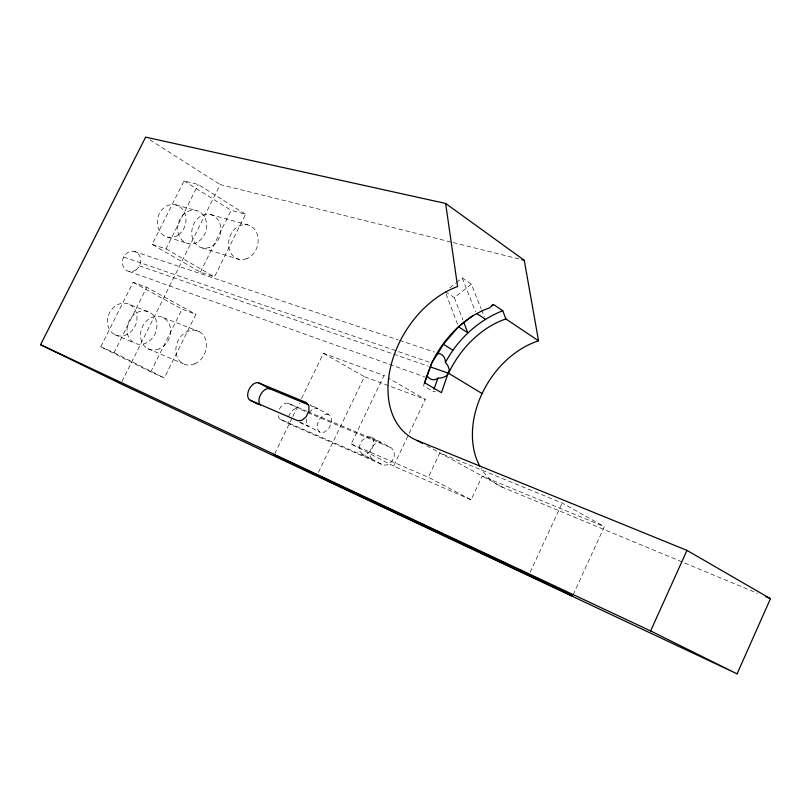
<?xml version="1.0" encoding="UTF-8"?>
<svg xmlns="http://www.w3.org/2000/svg" width="811" height="811" viewBox="0 0 811 811"><rect width="100%" height="100%" fill="white"/><g stroke="black" fill="none" stroke-linecap="round" stroke-linejoin="round"><path stroke-width="0.61" stroke-dasharray="4.05 3.04" d="M306.254 419.013L306.234 423.332L308.859 426.535L297.323 421.548M424.477 382.67L423.565 385.864L433.084 391.449L435.477 391.794M573.124 594.818L604.367 526.643L562.165 503.023L439.856 452.913L428.34 477.294L471.069 499.779L482.19 476.077L604.367 526.643M530.181 572.242L562.165 503.023M471.069 499.779L393.619 466.102L408.663 434.463M409.2 433.338L425.329 399.428L388.357 378.048M393.619 466.102L351.173 443.982L384.008 375.534L387.273 377.419M318.47 472.255L364.443 376.689L425.329 399.428M274.767 453.673L292.264 417.584M292.812 416.459L299.381 402.925M301.56 398.414L323.437 353.312L384.008 375.534M150.795 371.935L182.009 309.143L195.897 314.333L164.339 377.977L150.795 371.935L100.777 346.794L133.126 282.319L146.771 287.307L195.897 314.333M200.368 272.202L231.125 210.333L245.54 214.216L214.449 276.906L200.368 272.202L152.154 244.405L184.016 180.904L198.219 184.502L245.54 214.216M121.944 381.555L220.207 184.584L451.92 242.266M100.777 346.794L114.047 352.673L146.771 287.307M152.154 244.405L166.002 248.876L198.219 184.502M308.94 412.404L313.249 408.825L317.557 408.562L310.593 405.672M449.882 287.804L455.559 283.252M456.512 282.492L462.189 277.94L471.323 284.134L481.065 308.646M445.148 291.605L454.332 297.678L471.323 284.134M328.698 414.492L324.39 414.745L320.102 418.294L317.446 423.778L317.436 429.151L320.081 432.354L324.4 432.151L328.729 428.603L331.405 423.058L331.385 417.665L328.698 414.492L310.36 404.73M370.688 436.865L366.379 437.048L362.142 440.464L359.577 445.817L359.658 451.088L362.355 454.272L383.167 465.058L387.476 464.946L391.713 461.591L394.258 456.248L394.116 451.007L391.348 447.875L370.688 436.865L373.425 440.008L373.526 445.3L370.941 450.713L366.673 454.13L362.355 454.272M453.146 242.57L519.344 259.044M175.723 204.828L196.363 210.576M210.576 214.53L247.781 224.89M167.765 237.207L188.223 243.574M202.304 247.953L239.164 259.419M134.038 251.369L398.323 339.941M399.519 340.346L434.361 352.015M123.698 257.026L429.323 362.213M139.38 265.815L392.453 353.738M393.639 354.154L428.259 366.187M129.111 271.503L425.258 377.095M129.841 304.632A16.808 14.385 -66.3 0 1 129.415 332.966A16.808 14.385 -66.3 0 1 107.427 321.207A16.808 14.385 -66.3 0 1 129.841 304.632L149.711 312.357A17.132 14.507 -66.5 0 1 149.173 341.208A17.132 14.507 -66.5 0 1 127.013 329.307A17.132 14.507 -66.5 0 1 149.711 312.357M163.386 317.679L199.202 331.598M426.88 445.817L502.942 487.431L757.596 593.338M279.329 409.21A8.891 5.586 -62.3 0 1 288.331 403.422L306.882 411.218M308.038 411.704L381.089 442.411L376.78 442.573L372.563 445.959L370.019 451.281L370.12 456.522L372.837 459.695L280.565 419.399A8.891 5.586 -62.3 0 1 278.082 415.485M288.331 403.422L306.568 412.16M307.724 412.647L391.348 447.875M114.797 334.669L134.413 342.992M147.916 348.73L183.296 363.744M351.173 443.982L428.34 477.294M280.565 419.399L290.733 424.619L383.167 465.058M114.047 352.673L164.339 377.977M299.553 421.71L320.081 432.354M133.126 282.319L182.009 309.143M323.437 353.312L364.443 376.689M166.002 248.876L214.449 276.906M184.016 180.904L231.125 210.333M149.893 139.847L220.207 184.584M481.531 309.812L484.319 316.817M462.189 277.94L475.55 311.88M454.332 297.678L462.868 319.909M446.04 293.947L457.617 324.461M502.942 487.431A82.043 60.744 -58.1 0 1 481.014 468.292M290.733 424.619A8.83 5.606 -62.4 0 1 288.219 418.719M288.635 416.59A8.83 5.606 -62.4 0 1 298.438 408.734M194.873 363.835L190.909 364.98A17.943 14.791 -66.9 0 1 175.926 351.923A17.943 14.791 -66.9 0 1 187.615 331.324L191.609 330.229A17.943 14.791 -66.9 0 1 206.379 343.337A17.943 14.791 -66.9 0 1 194.873 363.835M159.311 348.902L155.418 349.987A17.355 14.588 -66.6 0 1 140.597 337.214A17.355 14.588 -66.6 0 1 151.971 317.324L155.894 316.29A17.355 14.588 -66.6 0 1 170.513 329.104A17.355 14.588 -66.6 0 1 159.311 348.902M246.818 258.709L242.986 259.662A17.801 14.557 -74.3 0 1 228.621 245.682A17.801 14.557 -74.3 0 1 240.097 225.478L243.959 224.576A17.801 14.557 -74.3 0 1 258.121 238.596A17.801 14.557 -74.3 0 1 246.818 258.709M209.836 247.304L206.065 248.207A17.224 14.375 -74.6 0 1 191.822 234.582A17.224 14.375 -74.6 0 1 203.003 215.067L206.805 214.216A17.224 14.375 -74.6 0 1 220.845 227.871A17.224 14.375 -74.6 0 1 209.836 247.304M135.974 269.881A10.381 8.962 -70.9 0 0 136.218 252.201A10.381 8.962 -70.9 0 0 122.42 262.196A10.381 8.962 -70.9 0 0 135.974 269.881M199.06 241.11A17.001 14.294 -74.7 0 0 199.81 212.016A17.001 14.294 -74.7 0 0 177.69 228.033A17.001 14.294 -74.7 0 0 199.06 241.11M178.501 234.815A16.676 14.182 -74.9 0 0 179.15 206.258A16.676 14.182 -74.9 0 0 157.283 221.92A16.676 14.182 -74.9 0 0 178.501 234.815"/><path stroke-width="1.22" d="M445.421 362.476L445.452 361.605A13.392 9.783 -60 0 0 439.167 353.626L437.545 353.92L431.716 363.034L424.477 382.67L441.448 392.666L449.304 369.786L447.915 365.7L445.421 362.476C457.789 339.312 478.196 320.355 502.739 310.735L505.882 318.936L538.555 340.843A82.043 60.744 -58.1 0 0 479.757 466.092M424.376 383.633L431.716 363.034A85.114 60.521 -58.2 0 1 489.459 307.927L493.544 304.53L502.739 310.735M433.895 389.239L437.96 378.169L442.188 377.764L446.334 376.03L448.554 373.232A84.08 60.612 -58.2 0 1 505.882 318.936M737.098 673.86L770.45 598.69L686.968 550.385L417.148 440.495A87.112 60.267 -58.3 0 1 391.307 364.21A87.112 60.267 -58.3 0 1 457.597 286.557L445.624 203.449L145.635 137.14L40.55 344.695L120.819 383.816L737.098 673.86L650.615 630.938L40.55 344.695M650.615 630.938L686.968 550.385M437.859 353.586L443.374 344.259L458.509 326.803L473.087 315.347M437.96 378.169L437.352 378.646A13.392 9.408 -81.4 0 1 428.015 377.034L427.255 375.838M491.354 305.595L493.544 304.53M521.797 259.662L524.251 260.27L538.555 340.843M430.651 367.018L448.554 373.232L482.079 393.548M258.78 382.924L306.254 402.54L308.91 405.713L308.879 411.157L306.163 416.783L301.793 420.402L297.485 420.635L250.305 400.279A9.671 5.91 -62.1 0 1 249.119 389.3A9.671 5.91 -62.1 0 1 258.78 382.924L269.972 388.834L308.271 404.709M765.777 596.744L770.45 598.69M250.305 400.279L258.182 404.344M417.148 440.495L422.551 443.445M443.374 344.259L452.751 350.099M458.509 326.803L467.805 332.784L463.76 322.251M477.03 313.725L485.242 319.149M445.624 203.449L524.251 260.27M260.29 405.176A9.6 5.92 -62.1 0 1 260.919 394.055A9.6 5.92 -62.1 0 1 269.972 388.834M529.137 574.512L274.219 454.799L316.827 475.662L572.607 595.963L529.137 574.512"/></g></svg>
